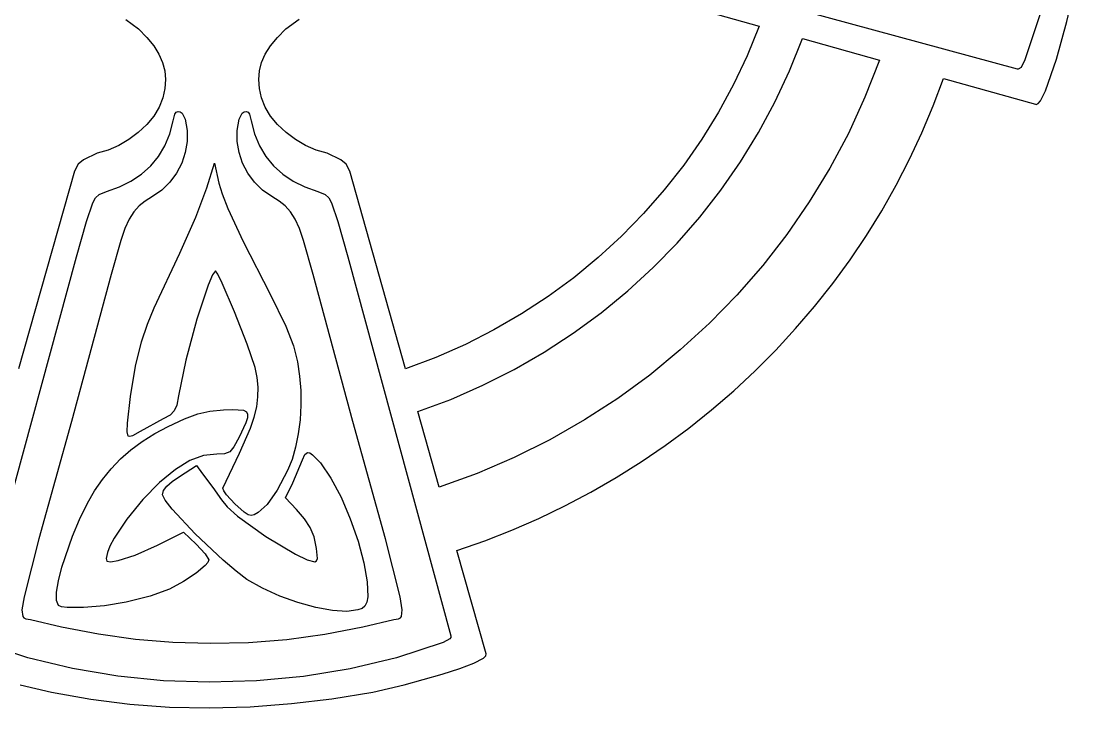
# Model space of a CAD drawing. Extents: x 13 to 291, y 13 to 291.
# Drawn here: x 122.2 to 288.9, y 13.4 to 122.2 of the extents above; entities that cross this region are included whole.
import ezdxf

# ---------------------------------------------------------------- set-up
doc = ezdxf.new("R2010")
doc.units = 0

msp = doc.modelspace()

# ---------------------------------------------------------------- linework, layer by layer
at = {"layer": 'Layer 1'}
for p, q in [((206.375, 130.607153), (239.024583, 121.390833)), ((279.929167, 114.599861), (219.956944, 130.915833)), ((287.737349, 122.121668), (288.872083, 126.955903)), ((138.73945, 122.445702), (140.758333, 120.958681)), ((164.076944, 120.958681), (166.208402, 122.513658)), ((283.448139, 123.216458), (281.105979, 116.050482)), ((286.0987, 116.178122), (287.737349, 122.121668)), ((140.758333, 120.958681), (142.095555, 119.604158)), ((162.739719, 119.60415), (164.076944, 120.958681)), ((239.024583, 121.390833), (237.127256, 116.713089)), ((142.095555, 119.604158), (143.172808, 118.281313)), ((161.662463, 118.281301), (162.739719, 119.60415)), ((243.852145, 114.342553), (245.894931, 119.450556)), ((245.894931, 119.450556), (258.083403, 116.002153)), ((245.894931, 119.450556), (245.894931, 119.450556)), ((143.172808, 118.281313), (143.997869, 116.972679)), ((143.997869, 116.972679), (144.578513, 115.660791)), ((160.256759, 115.660779), (160.837402, 116.972666)), ((160.837402, 116.972666), (161.662463, 118.281301)), ((237.127256, 116.713089), (234.976202, 112.167366)), ((144.578513, 115.660791), (144.922515, 114.328183)), ((159.912758, 114.328175), (160.256759, 115.660779)), ((258.083403, 116.002153), (255.782769, 110.132391)), ((281.105979, 116.050482), (280.531089, 114.874495)), ((284.349645, 111.138779), (286.0987, 116.178122)), ((144.922515, 114.328183), (145.037652, 112.957391)), ((159.797623, 112.957386), (159.912758, 114.328175)), ((241.529223, 109.37921), (243.852145, 114.342553)), ((280.061458, 114.591042), (279.929167, 114.599861)), ((280.531089, 114.874495), (280.061458, 114.591042)), ((145.037652, 112.957391), (144.931698, 111.530948)), ((159.903578, 111.530946), (159.797623, 112.957386)), ((234.976202, 112.167366), (232.580059, 107.762122)), ((266.601253, 108.780382), (268.234583, 113.135833)), ((268.234583, 113.135833), (282.804306, 109.025972)), ((144.612431, 110.031389), (144.045625, 108.577052)), ((144.931698, 111.530948), (144.612431, 110.031389)), ((160.222847, 110.031389), (159.903578, 111.530946)), ((160.789656, 108.577053), (160.222847, 110.031389)), ((255.782769, 110.132391), (253.15476, 104.42967)), ((283.556688, 109.587407), (284.349645, 111.138779)), ((144.045625, 108.577052), (143.177706, 107.15695)), ((161.657576, 107.156954), (160.789656, 108.577053)), ((238.935765, 104.569953), (241.529223, 109.37921)), ((264.803759, 104.504803), (266.601253, 108.780382)), ((282.804306, 109.025972), (282.883695, 109.017153)), ((282.883695, 109.017153), (283.202121, 109.163909)), ((283.202121, 109.163909), (283.556688, 109.587407)), ((143.177706, 107.15695), (142.054837, 105.805182)), ((146.252847, 106.415417), (146.481569, 107.488222)), ((146.481569, 107.488222), (146.725964, 107.78088)), ((146.725964, 107.78088), (147.020139, 107.905903)), ((147.020139, 107.905903), (147.335668, 107.858659)), ((147.020139, 107.905903), (147.020139, 107.905903)), ((147.335668, 107.858659), (147.645064, 107.635617)), ((147.645064, 107.635617), (148.140208, 106.653542)), ((156.695069, 106.653542), (157.190212, 107.635617)), ((157.190212, 107.635617), (157.499605, 107.85866)), ((157.499605, 107.85866), (157.815139, 107.905903)), ((157.815139, 107.905903), (158.109305, 107.78088)), ((158.109305, 107.78088), (158.353697, 107.488223)), ((158.353697, 107.488223), (158.582431, 106.415417)), ((162.780445, 105.80519), (161.657576, 107.156954)), ((232.580059, 107.762122), (229.947462, 103.505811)), ((142.054837, 105.805182), (140.72318, 104.55585)), ((145.726671, 104.346541), (146.252847, 106.415417)), ((148.140208, 106.653542), (148.447492, 104.894085)), ((156.387782, 104.894086), (156.695069, 106.653542)), ((158.582431, 106.415417), (159.108612, 104.34654)), ((164.1121, 104.55586), (162.780445, 105.80519)), ((139.228899, 103.443052), (137.618157, 102.500888)), ((140.72318, 104.55585), (139.228899, 103.443052)), ((144.947248, 102.465131), (145.726671, 104.346541)), ((148.447492, 104.894085), (148.449018, 103.119369)), ((156.386254, 103.119369), (156.387782, 104.894086)), ((159.108612, 104.34654), (159.888039, 102.465129)), ((165.606379, 103.443064), (164.1121, 104.55586)), ((167.21712, 102.500899), (165.606379, 103.443064)), ((229.947462, 103.505811), (227.087047, 99.406889)), ((236.081372, 99.924209), (238.935765, 104.569953)), ((253.15476, 104.42967), (250.21075, 98.905139)), ((262.845342, 100.313611), (264.803759, 104.504803)), ((135.937118, 101.763458), (134.231944, 101.264861)), ((137.618157, 102.500888), (135.937118, 101.763458)), ((143.928013, 100.773466), (144.947248, 102.465131)), ((148.449018, 103.119369), (148.161793, 101.370092)), ((156.673478, 101.370093), (156.386254, 103.119369)), ((159.888039, 102.465129), (160.907278, 100.773464)), ((168.898159, 101.763465), (167.21712, 102.500899)), ((170.603333, 101.264861), (168.898159, 101.763465)), ((132.042101, 100.241589), (131.214849, 99.532478)), ((134.231944, 101.264861), (132.042101, 100.241589)), ((142.682397, 99.273828), (143.928013, 100.773466)), ((148.161793, 101.370092), (147.602825, 99.686956)), ((157.232447, 99.686956), (156.673478, 101.370093)), ((160.907278, 100.773464), (162.152896, 99.273827)), ((172.793175, 100.24159), (170.603333, 101.264861)), ((173.620426, 99.532478), (172.793175, 100.24159)), ((260.729236, 96.211319), (262.845342, 100.313611)), ((130.615972, 98.433819), (121.770069, 67.115972)), ((131.214849, 99.532478), (130.615972, 98.433819)), ((141.223835, 97.968499), (142.682397, 99.273828)), ((147.602825, 99.686956), (146.789121, 98.110658)), ((151.588611, 95.796806), (152.788056, 99.686181)), ((152.788056, 99.686181), (153.493611, 96.528819)), ((152.788056, 99.686181), (152.788056, 99.686181)), ((158.046153, 98.110657), (157.232447, 99.686956)), ((162.152896, 99.273827), (163.611459, 97.968499)), ((174.219306, 98.433819), (173.620426, 99.532478)), ((183.056389, 67.124792), (174.219306, 98.433819)), ((227.087047, 99.406889), (224.00745, 95.473813)), ((232.975643, 95.451402), (236.081372, 99.924209)), ((250.21075, 98.905139), (246.962109, 93.569948)), ((137.721599, 95.949894), (139.565757, 96.859761)), ((139.565757, 96.859761), (141.223835, 97.968499)), ((146.789121, 98.110658), (145.737686, 96.681898)), ((159.09759, 96.681897), (158.046153, 98.110657)), ((163.611459, 97.968499), (165.269534, 96.859761)), ((165.269534, 96.859761), (167.113688, 95.949895)), ((134.507312, 94.7199), (135.704792, 95.241181)), ((135.704792, 95.241181), (137.721599, 95.949894)), ((144.465528, 95.441376), (142.989653, 94.429792)), ((145.737686, 96.681898), (144.465528, 95.441376)), ((149.829916, 91.155283), (151.588611, 95.796806)), ((153.493611, 96.528819), (154.015419, 94.823901)), ((160.36975, 95.441376), (159.09759, 96.681897)), ((161.845625, 94.429792), (160.36975, 95.441376)), ((167.113688, 95.949895), (169.130486, 95.241181)), ((169.130486, 95.241181), (170.327971, 94.719901)), ((224.00745, 95.473813), (220.717307, 91.715037)), ((229.62818, 91.16096), (232.975643, 95.451402)), ((258.442007, 92.174557), (260.729236, 96.211319)), ((132.495999, 90.462582), (133.499931, 93.433194)), ((133.499931, 93.433194), (133.963459, 94.214355)), ((133.963459, 94.214355), (134.507312, 94.7199)), ((141.820507, 93.709073), (140.844314, 92.928351)), ((142.989653, 94.429792), (141.820507, 93.709073)), ((154.015419, 94.823901), (154.91417, 92.515657)), ((163.014778, 93.709074), (161.845625, 94.429792)), ((163.990974, 92.928351), (163.014778, 93.709074)), ((170.327971, 94.719901), (170.871829, 94.214357)), ((170.871829, 94.214357), (171.335347, 93.433194)), ((171.335347, 93.433194), (172.339295, 90.462581)), ((246.962109, 93.569948), (243.420212, 88.435247)), ((140.01476, 91.999784), (139.285532, 90.835535)), ((140.844314, 92.928351), (140.01476, 91.999784)), ((154.91417, 92.515657), (157.338889, 87.303681)), ((164.820527, 91.999785), (163.990974, 92.928351)), ((165.549751, 90.835535), (164.820527, 91.999785)), ((220.717307, 91.715037), (217.225254, 88.139018)), ((256.002034, 88.235558), (258.442007, 92.174557)), ((130.924653, 84.851875), (132.495999, 90.462582)), ((139.285532, 90.835535), (138.610318, 89.347765)), ((147.284722, 85.451597), (149.829916, 91.155283)), ((166.224961, 89.347764), (165.549751, 90.835535)), ((172.339295, 90.462581), (173.910625, 84.851875)), ((226.048582, 87.062308), (229.62818, 91.16096)), ((138.610318, 89.347765), (137.942804, 87.448633)), ((166.892472, 87.448632), (166.224961, 89.347764)), ((243.420212, 88.435247), (239.596429, 83.512186)), ((137.942804, 87.448633), (136.445625, 82.064931)), ((157.338889, 87.303681), (161.618876, 78.973621)), ((168.389653, 82.064931), (166.892472, 87.448632)), ((217.225254, 88.139018), (213.539927, 84.754211)), ((222.24645, 83.164872), (226.048582, 87.062308)), ((253.414326, 84.397269), (256.002034, 88.235558)), ((143.231727, 76.795738), (147.284722, 85.451597)), ((114.608681, 24.879653), (130.924653, 84.851875)), ((173.910625, 84.851875), (190.226597, 24.879653)), ((213.539927, 84.754211), (209.669962, 81.569073)), ((239.596429, 83.512186), (235.502135, 78.811913)), ((250.683889, 80.662639), (253.414326, 84.397269)), ((136.445625, 82.064931), (130.130903, 58.781597)), ((152.460586, 82.04474), (151.761446, 80.41049)), ((152.937986, 82.638194), (152.460586, 82.04474)), ((153.319927, 82.104715), (152.937986, 82.638194)), ((154.019559, 80.681454), (153.319927, 82.104715)), ((174.704375, 58.781597), (168.389653, 82.064931)), ((218.231384, 79.478077), (222.24645, 83.164872)), ((151.761446, 80.41049), (149.995934, 75.02668)), ((155.966168, 76.156384), (154.019559, 80.681454)), ((209.669962, 81.569073), (205.623995, 78.592058)), ((247.810854, 77.030737), (250.683889, 80.662639)), ((161.618876, 78.973621), (164.081651, 73.901119)), ((205.623995, 78.592058), (201.410662, 75.831622)), ((214.012985, 76.011351), (218.231384, 79.478077)), ((235.502135, 78.811913), (231.1487, 74.345579)), ((142.191917, 74.18997), (143.231727, 76.795738)), ((244.801918, 73.511314), (247.810854, 77.030737)), ((149.995934, 75.02668), (148.23742, 68.500919)), ((157.966342, 71.04458), (155.966168, 76.156384)), ((201.410662, 75.831622), (197.038599, 73.296222)), ((209.600852, 72.774119), (214.012985, 76.011351)), ((141.243403, 71.411042), (142.191917, 74.18997)), ((164.081651, 73.901119), (165.322785, 70.765192)), ((231.1487, 74.345579), (226.547498, 70.124333)), ((241.660392, 70.108126), (244.801918, 73.511314)), ((197.038599, 73.296222), (192.516442, 70.994313)), ((205.004587, 69.775807), (209.600852, 72.774119)), ((140.300032, 67.560765), (141.243403, 71.411042)), ((159.208611, 67.327639), (157.966342, 71.04458)), ((165.322785, 70.765192), (165.937847, 68.244861)), ((192.516442, 70.994313), (187.852826, 68.934351)), ((226.547498, 70.124333), (221.709901, 66.159325)), ((238.389583, 66.824931), (241.660392, 70.108126)), ((148.23742, 68.500919), (147.081875, 62.847361)), ((187.852826, 68.934351), (183.056389, 67.124792)), ((200.23379, 67.025841), (205.004587, 69.775807)), ((139.481391, 62.749453), (140.300032, 67.560765)), ((159.530816, 65.751906), (159.208611, 67.327639)), ((165.937847, 68.244861), (166.273421, 65.9933)), ((195.298061, 64.533646), (200.23379, 67.025841)), ((235.00484, 63.674565), (238.389583, 66.824931)), ((159.68554, 64.214316), (159.530816, 65.751906)), ((166.273421, 65.9933), (166.449284, 63.684217)), ((221.709901, 66.159325), (216.647281, 62.461705)), ((159.666239, 62.679155), (159.68554, 64.214316)), ((166.449284, 63.684217), (166.469319, 61.360447)), ((190.207, 62.30865), (195.298061, 64.533646)), ((231.500514, 60.650204), (235.00484, 63.674565)), ((139.010179, 58.536105), (139.481391, 62.749453)), ((147.081875, 62.847361), (146.81376, 61.398289)), ((159.46637, 61.110709), (159.666239, 62.679155)), ((184.970208, 60.360278), (190.207, 62.30865)), ((216.647281, 62.461705), (211.37101, 59.042622)), ((146.421805, 60.465319), (145.753548, 59.821581)), ((146.81376, 61.398289), (146.421805, 60.465319)), ((150.138985, 60.011041), (152.060908, 60.443125)), ((152.060908, 60.443125), (154.199167, 60.651319)), ((154.199167, 60.651319), (155.689653, 60.713056)), ((155.689653, 60.713056), (157.39103, 60.581163)), ((155.689653, 60.713056), (155.689653, 60.713056)), ((157.39103, 60.581163), (157.838492, 60.341759)), ((157.838492, 60.341759), (158.038266, 59.949822)), ((159.07939, 59.473264), (159.46637, 61.110709)), ((166.469319, 61.360447), (166.337409, 59.064823)), ((188.356875, 48.374653), (184.970208, 60.360278)), ((227.879872, 57.756488), (231.500514, 60.650204)), ((130.130903, 58.781597), (124.963802, 40.194056)), ((138.974453, 57.140855), (139.010179, 58.536105)), ((144.656528, 59.240208), (141.040556, 57.211736)), ((145.753548, 59.821581), (144.656528, 59.240208)), ((145.459097, 58.023125), (148.062136, 59.242047)), ((148.062136, 59.242047), (150.138985, 60.011041)), ((157.758139, 58.597667), (156.677431, 56.303333)), ((158.006199, 59.377682), (157.758139, 58.597667)), ((158.038266, 59.949822), (158.006199, 59.377682)), ((158.498755, 57.731105), (159.07939, 59.473264)), ((166.337409, 59.064823), (166.057437, 56.84018)), ((179.871474, 40.194056), (174.704375, 58.781597)), ((211.37101, 59.042622), (205.892462, 55.913225)), ((139.109097, 56.479722), (138.974453, 57.140855)), ((141.040556, 57.211736), (139.821937, 56.54967)), ((141.357546, 55.643363), (143.321111, 56.877625)), ((143.321111, 56.877625), (145.459097, 58.023125)), ((156.730347, 53.789792), (158.498755, 57.731105)), ((166.057437, 56.84018), (165.633287, 54.729354)), ((224.146181, 54.998056), (227.879872, 57.756488)), ((139.370299, 56.428832), (139.109097, 56.479722)), ((139.821937, 56.54967), (139.370299, 56.428832)), ((139.558417, 54.310869), (141.357546, 55.643363)), ((156.677431, 56.303333), (155.865357, 54.800976)), ((205.892462, 55.913225), (200.223009, 53.084665)), ((137.913735, 52.870673), (139.558417, 54.310869)), ((151.063828, 53.42157), (148.898973, 52.629324)), ((153.167292, 53.639861), (151.063828, 53.42157)), ((154.382662, 53.674175), (153.167292, 53.639861)), ((154.128611, 48.26), (156.730347, 53.789792)), ((155.191225, 53.992901), (154.382662, 53.674175)), ((155.865357, 54.800976), (155.191225, 53.992901)), ((165.633287, 54.729354), (165.068843, 52.775177)), ((166.740417, 52.740278), (167.090267, 53.590304)), ((167.090267, 53.590304), (167.525347, 53.913264)), ((167.525347, 53.913264), (167.883922, 53.837844)), ((167.525347, 53.913264), (167.525347, 53.913264)), ((167.883922, 53.837844), (168.328144, 53.536373)), ((168.328144, 53.536373), (169.553819, 52.237569)), ((220.331296, 52.398363), (224.146181, 54.998056)), ((136.413512, 51.313305), (137.913735, 52.870673)), ((148.898973, 52.629324), (146.590656, 51.222276)), ((147.249444, 50.112083), (149.912917, 51.805417)), ((149.912917, 51.805417), (150.865417, 50.517778)), ((165.068843, 52.775177), (164.367986, 51.020486)), ((165.197014, 49.080208), (166.740417, 52.740278)), ((169.553819, 52.237569), (171.220751, 49.843167)), ((200.223009, 53.084665), (194.374022, 50.568091)), ((216.412022, 49.939637), (220.331296, 52.398363)), ((135.047761, 49.629296), (136.413512, 51.313305)), ((146.590656, 51.222276), (144.056806, 49.159583)), ((146.060947, 49.284971), (147.249444, 50.112083)), ((150.865417, 50.517778), (152.549931, 48.339375)), ((164.367986, 51.020486), (162.710641, 47.940866)), ((194.374022, 50.568091), (188.356875, 48.374653)), ((133.806494, 47.809175), (135.047761, 49.629296)), ((144.056806, 49.159583), (141.425781, 46.463926)), ((144.73772, 47.848938), (145.228012, 48.535511)), ((145.228012, 48.535511), (146.060947, 49.284971)), ((164.032847, 46.690139), (165.197014, 49.080208)), ((171.220751, 49.843167), (172.82318, 46.807207)), ((212.393282, 47.624461), (216.412022, 49.939637)), ((132.679722, 45.843472), (133.806494, 47.809175)), ((144.577153, 47.210486), (144.73772, 47.848938)), ((144.985928, 46.349097), (144.577153, 47.210486)), ((152.549931, 48.339375), (153.890486, 46.372639)), ((154.28303, 47.819435), (154.128611, 48.26)), ((154.697828, 47.206146), (154.28303, 47.819435)), ((156.017696, 45.746764), (154.697828, 47.206146)), ((162.710641, 47.940866), (161.113611, 45.640625)), ((165.752639, 44.873333), (164.032847, 46.690139)), ((172.82318, 46.807207), (174.280902, 43.387774)), ((208.28, 45.455417), (212.393282, 47.624461)), ((131.419625, 43.275713), (132.679722, 45.843472)), ((141.425781, 46.463926), (138.895574, 43.327893)), ((146.097886, 44.910636), (144.985928, 46.349097)), ((153.890486, 46.372639), (154.818763, 45.264542)), ((154.818763, 45.264542), (156.447976, 43.833706)), ((157.506476, 44.452594), (156.017696, 45.746764)), ((161.113611, 45.640625), (159.727978, 44.407729)), ((204.127774, 43.459657), (208.28, 45.455417)), ((149.745162, 40.991323), (146.097886, 44.910636)), ((156.447976, 43.833706), (160.932708, 40.583867)), ((158.132415, 44.04582), (157.506476, 44.452594)), ((158.582431, 43.894375), (158.132415, 44.04582)), ((159.083303, 44.032312), (158.582431, 43.894375)), ((159.727978, 44.407729), (159.083303, 44.032312)), ((167.062593, 43.368444), (165.752639, 44.873333)), ((167.951846, 41.995769), (167.062593, 43.368444)), ((174.280902, 43.387774), (175.513712, 39.842958)), ((199.89003, 41.614384), (204.127774, 43.459657)), ((130.300086, 40.666223), (131.419625, 43.275713)), ((138.895574, 43.327893), (136.891052, 40.327375)), ((168.544064, 40.518473), (167.951846, 41.995769)), ((124.963802, 40.194056), (122.630692, 31.051121)), ((128.594672, 35.717457), (130.300086, 40.666223)), ((136.891052, 40.327375), (136.218695, 39.057901)), ((143.783403, 39.202431), (147.902083, 41.292639)), ((147.902083, 41.292639), (149.886458, 39.361181)), ((154.146593, 36.830203), (149.745162, 40.991323)), ((160.932708, 40.583867), (165.591677, 37.783223)), ((168.962917, 38.699722), (168.544064, 40.518473)), ((182.204579, 31.051121), (179.871474, 40.194056)), ((195.569841, 39.923534), (199.89003, 41.614384)), ((136.218695, 39.057901), (135.837083, 38.038264)), ((140.252364, 37.624719), (143.783403, 39.202431)), ((149.886458, 39.361181), (151.28649, 37.835984)), ((169.092917, 37.094035), (168.962917, 38.699722)), ((175.513712, 39.842958), (176.441406, 36.430844)), ((191.170278, 38.391042), (195.569841, 39.923534)), ((195.800486, 22.004528), (191.170278, 38.391042)), ((135.837083, 38.038264), (135.638288, 37.112619)), ((135.638288, 37.112619), (135.75261, 36.671563)), ((136.336911, 36.596357), (137.548056, 36.768264)), ((137.548056, 36.768264), (140.252364, 37.624719)), ((151.28649, 37.835984), (151.870833, 36.874097)), ((151.870833, 36.874097), (151.727884, 36.495859)), ((156.201245, 35.089483), (154.146593, 36.830203)), ((165.591677, 37.783223), (167.438685, 36.913881)), ((167.438685, 36.913881), (168.671875, 36.591875)), ((168.671875, 36.591875), (168.952612, 36.714314)), ((168.952612, 36.714314), (169.092917, 37.094035)), ((128.064792, 33.575883), (128.594672, 35.717457)), ((135.75261, 36.671563), (136.336911, 36.596357)), ((151.320391, 35.998187), (149.879051, 34.769449)), ((151.727884, 36.495859), (151.320391, 35.998187)), ((157.929792, 33.804931), (156.201245, 35.089483)), ((176.441406, 36.430844), (176.983778, 33.409521)), ((127.78746, 31.787983), (128.064792, 33.575883)), ((147.88138, 33.437687), (145.661944, 32.252708)), ((149.879051, 34.769449), (147.88138, 33.437687)), ((160.390232, 32.383739), (157.929792, 33.804931)), ((176.983778, 33.409521), (177.060623, 31.037077)), ((127.790674, 30.452609), (127.78746, 31.787983)), ((145.661944, 32.252708), (142.584917, 31.153293)), ((163.135151, 31.144583), (160.390232, 32.383739)), ((122.630692, 31.051121), (122.305363, 28.954055)), ((128.102431, 29.668611), (127.790674, 30.452609)), ((138.800417, 30.180139), (135.36756, 29.623321)), ((142.584917, 31.153293), (138.800417, 30.180139)), ((166.004068, 30.123877), (163.135151, 31.144583)), ((168.836501, 29.358035), (166.004068, 30.123877)), ((176.899409, 30.174836), (176.591736, 29.571597)), ((177.060623, 31.037077), (176.899409, 30.174836)), ((182.529908, 28.954055), (182.204579, 31.051121)), ((122.305363, 28.954055), (122.422705, 27.937349)), ((128.57311, 29.461989), (128.102431, 29.668611)), ((129.436817, 29.339648), (128.57311, 29.461989)), ((132.052443, 29.333855), (129.436817, 29.339648)), ((135.36756, 29.623321), (132.052443, 29.333855)), ((171.471966, 28.883472), (168.836501, 29.358035)), ((173.749981, 28.736601), (171.471966, 28.883472)), ((175.510066, 28.953838), (173.749981, 28.736601)), ((176.145733, 29.210377), (175.510066, 28.953838)), ((176.591736, 29.571597), (176.145733, 29.210377)), ((182.412565, 27.937348), (182.529908, 28.954055)), ((122.422705, 27.937349), (122.619688, 27.700715)), ((122.619688, 27.700715), (122.894111, 27.574071)), ((122.894111, 27.574071), (123.630972, 27.437292)), ((123.630972, 27.437292), (128.561042, 26.264306)), ((176.274236, 26.264306), (181.204306, 27.437292)), ((181.204306, 27.437292), (181.941162, 27.574071)), ((181.941162, 27.574071), (182.215583, 27.700714)), ((182.215583, 27.700714), (182.412565, 27.937348)), ((128.561042, 26.264306), (134.404681, 25.153374)), ((134.404681, 25.153374), (140.287366, 24.350833)), ((164.249457, 24.301763), (170.281895, 25.114496)), ((170.281895, 25.114496), (176.274236, 26.264306)), ((123.225278, 21.351861), (115.83273, 23.787779)), ((140.287366, 24.350833), (146.196073, 23.859004)), ((146.196073, 23.859004), (152.117778, 23.680208)), ((152.117778, 23.680208), (158.190294, 23.824277)), ((158.190294, 23.824277), (164.249457, 24.301763)), ((189.00252, 23.787775), (181.61, 21.351861)), ((190.061304, 24.369386), (189.00252, 23.787775)), ((190.215098, 24.616896), (190.061304, 24.369386)), ((190.226597, 24.879653), (190.215098, 24.616896)), ((195.357151, 21.338568), (195.725501, 21.691006)), ((195.725501, 21.691006), (195.800486, 22.004528)), ((130.325829, 19.678296), (123.225278, 21.351861)), ((181.61, 21.351861), (174.288162, 19.652821)), ((191.609881, 19.668886), (193.872313, 20.54279)), ((193.872313, 20.54279), (195.357151, 21.338568)), ((137.498709, 18.479812), (130.325829, 19.678296)), ((144.720516, 17.753832), (137.498709, 18.479812)), ((166.88966, 18.442316), (159.44079, 17.723062)), ((174.288162, 19.652821), (166.88966, 18.442316)), ((182.796087, 17.095355), (188.83376, 18.76855)), ((188.83376, 18.76855), (191.609881, 19.668886)), ((122.03919, 17.095379), (126.964722, 15.93675)), ((151.967847, 17.497778), (144.720516, 17.753832)), ((159.44079, 17.723062), (151.967847, 17.497778)), ((177.870556, 15.93675), (182.796087, 17.095355)), ((126.964722, 15.93675), (133.202253, 14.805759)), ((171.392628, 14.902617), (177.870556, 15.93675)), ((133.202253, 14.805759), (139.391319, 14.022917)), ((139.391319, 14.022917), (145.68032, 13.568722)), ((145.68032, 13.568722), (151.950208, 13.440833)), ((151.950208, 13.440833), (158.450239, 13.629587)), ((158.450239, 13.629587), (164.967708, 14.12875)), ((164.967708, 14.12875), (171.392628, 14.902617))]:
    msp.add_line(p, q, dxfattribs=at)

doc.saveas('drawing.dxf')
